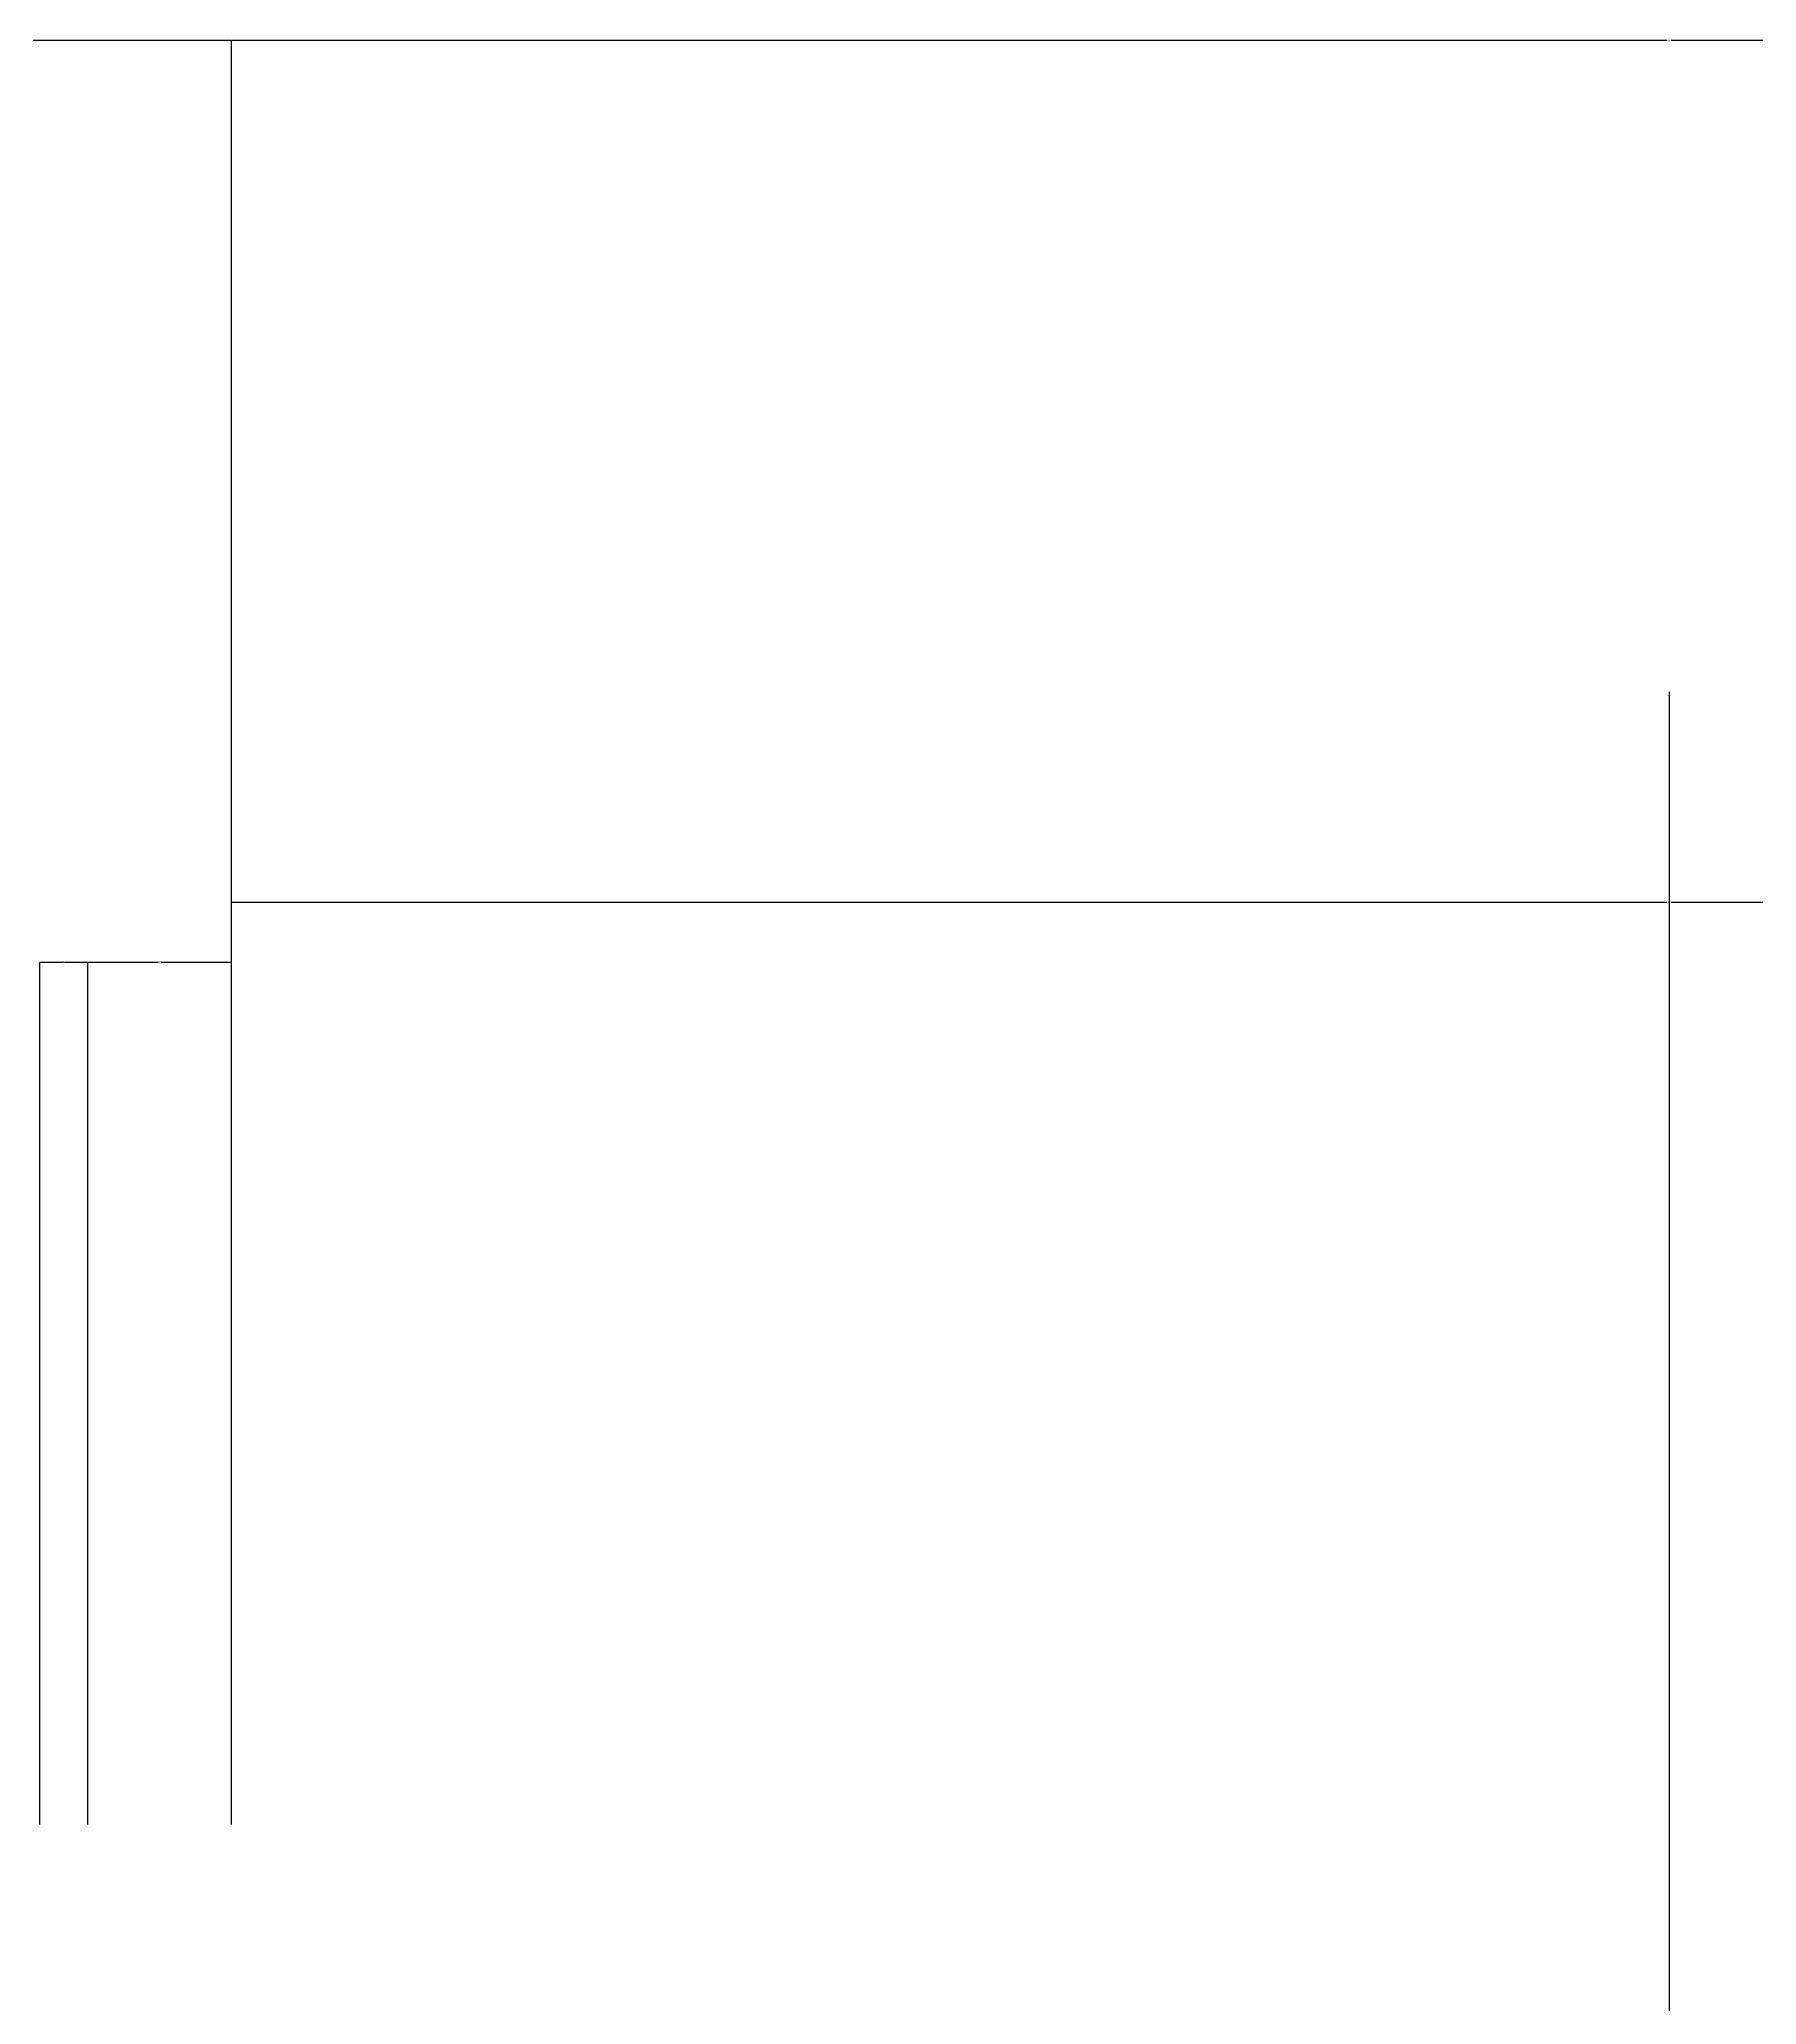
# Model space of a CAD drawing. Header units: metres. Extents: x -29254 to 67342, y -13190 to 112674.
# Drawn here: x -11838 to -10643, y 74574 to 75943 of the extents above; entities that cross this region are included whole.
import ezdxf

# ---------------------------------------------------------------- set-up
doc = ezdxf.new("R2010")
doc.units = ezdxf.units.M
doc.layers.add('DIM', color=140, linetype='Continuous')
doc.dimstyles.get("Standard").update_dxf_attribs({"dimtxt": 2.5, "dimasz": 2.5, "dimexe": 1.25, "dimexo": 0.625, "dimtad": 1, "dimcen": 2.5, "dimazin": 3, "dimtfac": 1, "dimtmove": 0, "dimatfit": 3})

# ---------------------------------------------------------------- blocks, each defined once
blk = doc.blocks.new('*D99')
for p, q in [((-10705.43, 75341.76), (-11704.68, 75341.76)), ((-11704.43, 74699.86), (-11704.43, 75341.76)), ((-9703.18, 75341.76), (-10702.43, 75341.76)), ((-9703.43, 74699.86), (-9703.43, 75341.76))]:
    blk.add_line(p, q)
at = {"layer": 'Defpoints'}
for p in [(-9703.43, 75341.76), (-11704.43, 74699.86), (-9703.43, 74699.86)]:
    blk.add_point(p, dxfattribs=at)
at = {"layer": 'DIM', "insert": (-10703.93, 75341.76), "char_height": 1, "attachment_point": 5}
blk.add_mtext('600', dxfattribs=at)
blk = doc.blocks.new('*D100')
for p, q in [((-11704.43, 74699.86), (-11704.43, 75942.06)), ((-11704.18, 75942.06), (-10705.43, 75942.06)), ((-10702.43, 75942.06), (-9703.68, 75942.06)), ((-9703.43, 74699.86), (-9703.43, 75942.06))]:
    blk.add_line(p, q)
at = {"layer": 'Defpoints'}
for p in [(-11704.43, 75942.06), (-11704.43, 74699.86), (-9703.43, 74699.86)]:
    blk.add_point(p, dxfattribs=at)
at = {"layer": 'DIM', "insert": (-10703.93, 75942.06), "char_height": 1, "attachment_point": 5}
blk.add_mtext('600', dxfattribs=at)
blk = doc.blocks.new('*D101')
for p, q in [((-11804.48, 74699.86), (-11804.48, 75300.16)), ((-11804.23, 75300.16), (-11755.455, 75300.16)), ((-11753.455, 75300.16), (-11704.68, 75300.16)), ((-11704.43, 74699.86), (-11704.43, 75300.16))]:
    blk.add_line(p, q)
at = {"layer": 'Defpoints'}
for p in [(-11804.48, 75300.16), (-11804.48, 74699.86), (-11704.43, 74699.86)]:
    blk.add_point(p, dxfattribs=at)
at = {"layer": 'DIM', "insert": (-11754.455, 75300.16), "char_height": 1, "attachment_point": 5}
blk.add_mtext('60', dxfattribs=at)
blk = doc.blocks.new('*D102')
for p, q in [((-11837.83, 74699.86), (-11837.83, 75300.16)), ((-11837.58, 75300.16), (-11821.655, 75300.16)), ((-11820.655, 75300.16), (-11804.73, 75300.16)), ((-11804.48, 74699.86), (-11804.48, 75300.16))]:
    blk.add_line(p, q)
at = {"layer": 'Defpoints'}
for p in [(-11837.83, 75300.16), (-11837.83, 74699.86), (-11804.48, 74699.86)]:
    blk.add_point(p, dxfattribs=at)
at = {"layer": 'DIM', "insert": (-11821.155, 75300.16), "char_height": 1, "attachment_point": 5}
blk.add_mtext('5', dxfattribs=at)
blk = doc.blocks.new('*D104')
for p, q in [((-12288.06, 74699.86), (-12288.06, 75942.06)), ((-12287.81, 75942.06), (-11997.745, 75942.06)), ((-11994.745, 75942.06), (-11704.68, 75942.06)), ((-11704.43, 74699.86), (-11704.43, 75942.06))]:
    blk.add_line(p, q)
at = {"layer": 'Defpoints'}
for p in [(-12288.06, 75942.06), (-12288.06, 74699.86), (-11704.43, 74699.86)]:
    blk.add_point(p, dxfattribs=at)
at = {"layer": 'DIM', "insert": (-11996.245, 75942.06), "char_height": 1, "attachment_point": 5}
blk.add_mtext('175', dxfattribs=at)

msp = doc.modelspace()

# ---------------------------------------------------------------- linework, layer by layer
msp.add_line((-10703.93, 75488.32), (-10703.93, 73144.76))

# ---------------------------------------------------------------- dimensions: what is measured, and where the dimension line sits
at = {"layer": 'DIM'}
for base, p1, p2, text, picture, middle in [((-12288.06, 75942.06), (-12288.06, 74699.86), (-11704.43, 74699.86), '175', '*D104', (-11996.245, 75942.06)), ((-11704.43, 75942.06), (-11704.43, 74699.86), (-9703.43, 74699.86), '600', '*D100', (-10703.93, 75942.06)), ((-9703.43, 75341.76), (-9703.43, 74699.86), (-11704.43, 74699.86), '600', '*D99', (-10703.93, 75341.76)), ((-11837.83, 75300.16), (-11837.83, 74699.86), (-11804.48, 74699.86), '5', '*D102', (-11821.155, 75300.16)), ((-11804.48, 75300.16), (-11804.48, 74699.86), (-11704.43, 74699.86), '60', '*D101', (-11754.455, 75300.16))]:
    dim = msp.add_linear_dim(base=base, p1=p1, p2=p2, text=text, dimstyle='Standard', dxfattribs=at)
    dim.commit()
    dim.dimension.update_dxf_attribs({"geometry": picture, "text_midpoint": middle})

doc.saveas('drawing.dxf')
